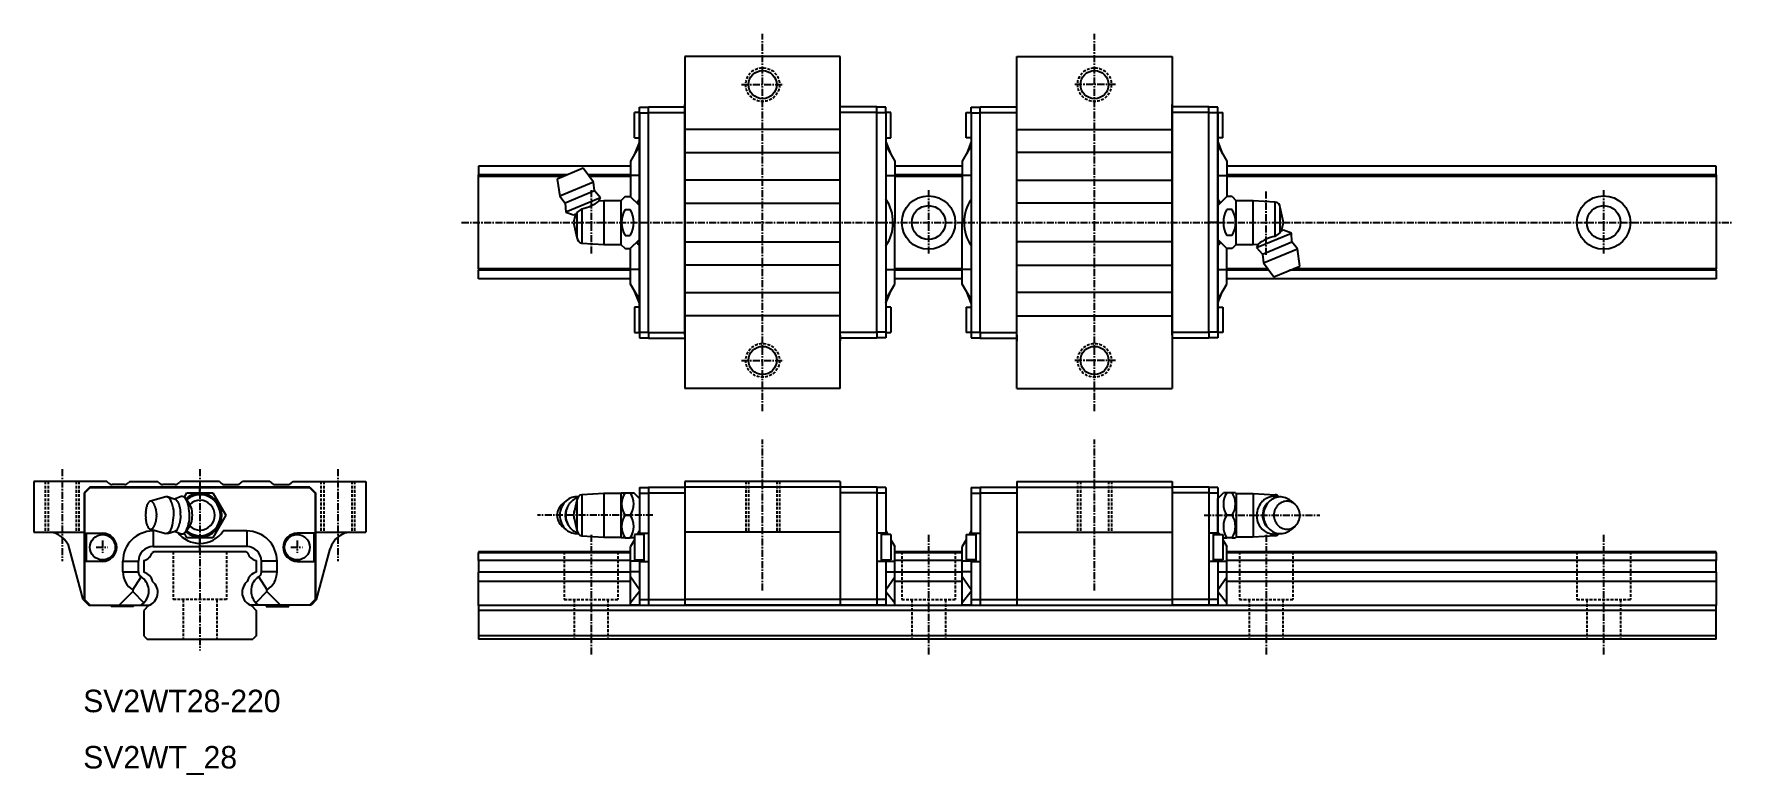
# Model space of a CAD drawing. Extents: x 1 to 303, y 9 to 140.
import ezdxf

# ---------------------------------------------------------------- set-up
doc = ezdxf.new("R2010")
doc.units = 0
doc.linetypes.add('CENTER', pattern=[2, 1.25, -0.25, 0.25, -0.25])
doc.linetypes.add('DASHED', pattern=[0.75, 0.5, -0.25])
doc.layers.get('0').update_dxf_attribs({"linetype": 'CONTINUOUS'})
doc.layers.add('CENTER', color=1, linetype='CENTER')
doc.layers.add('SUNPOU', color=7, linetype='CONTINUOUS')

msp = doc.modelspace()

# ---------------------------------------------------------------- linework, layer by layer
at = {"color": 1, "linetype": 'CENTER'}
for p, q in [((130.77, 73.5), (130.77, 140.5)), ((189.77, 73.5), (189.77, 140.5)), ((127.02, 131.5), (134.52, 131.5)), ((193.52, 131.5), (186.02, 131.5)), ((127.02, 82.5), (134.52, 82.5)), ((193.52, 82.5), (186.02, 82.5))]:
    msp.add_line(p, q, dxfattribs=at)
at = {"color": 7, "linetype": 'CONTINUOUS'}
for p, q in [((144.57, 136.5), (116.97, 136.5)), ((116.97, 136.5), (116.97, 77.5)), ((144.57, 77.5), (144.57, 136.5)), ((175.97, 77.5), (175.97, 136.5)), ((175.97, 136.5), (203.57, 136.5)), ((203.57, 136.5), (203.57, 77.5)), ((108.87, 127.5), (110.47, 127.5)), ((108.87, 127.5), (110.47, 127.5)), ((108.87, 126.5), (108.87, 127.5)), ((108.87, 126.5), (108.87, 127.5)), ((110.47, 126.55), (110.47, 127.55)), ((110.47, 127.55), (116.97, 127.55)), ((116.97, 127), (116.97, 128)), ((116.97, 87), (116.97, 127)), ((144.57, 127), (144.57, 128)), ((151.07, 127.55), (144.57, 127.55)), ((144.57, 87), (144.57, 127)), ((151.07, 126.55), (151.07, 127.55)), ((152.67, 127.5), (151.07, 127.5)), ((152.67, 126.5), (152.67, 127.5)), ((167.87, 127.5), (169.47, 127.5)), ((167.87, 126.5), (167.87, 127.5)), ((169.47, 127.55), (175.97, 127.55)), ((169.47, 126.55), (169.47, 127.55)), ((175.97, 127), (175.97, 128)), ((175.97, 87), (175.97, 127)), ((203.57, 127), (203.57, 128)), ((210.07, 127.55), (203.57, 127.55)), ((203.57, 87), (203.57, 127)), ((210.07, 126.55), (210.07, 127.55)), ((211.67, 127.5), (210.07, 127.5)), ((211.67, 127.5), (210.07, 127.5)), ((211.67, 126.5), (211.67, 127.5)), ((211.67, 126.5), (211.67, 127.5)), ((107.97, 122.05), (107.97, 126.55)), ((108.87, 126.55), (107.97, 126.55)), ((108.87, 107), (108.87, 126.5)), ((108.87, 126.5), (108.87, 107)), ((108.87, 126.5), (110.47, 126.5)), ((108.87, 126.5), (110.47, 126.5)), ((110.47, 87.45), (110.47, 126.55)), ((110.47, 126.55), (116.97, 126.55)), ((151.07, 126.55), (144.57, 126.55)), ((151.07, 87.45), (151.07, 126.55)), ((152.67, 126.5), (151.07, 126.5)), ((153.57, 126.55), (152.67, 126.55)), ((152.67, 126.5), (152.67, 87.5)), ((153.57, 122.05), (153.57, 126.55)), ((166.97, 122.05), (166.97, 126.55)), ((166.97, 126.55), (167.87, 126.55)), ((167.87, 126.5), (169.47, 126.5)), ((167.87, 126.5), (167.87, 87.5)), ((169.47, 87.45), (169.47, 126.55)), ((169.47, 126.55), (175.97, 126.55)), ((210.07, 126.55), (203.57, 126.55)), ((210.07, 87.45), (210.07, 126.55)), ((211.67, 126.5), (210.07, 126.5)), ((211.67, 126.5), (210.07, 126.5)), ((211.67, 126.55), (212.57, 126.55)), ((211.67, 126.5), (211.67, 107)), ((211.67, 107), (211.67, 126.5)), ((212.57, 122.05), (212.57, 126.55)), ((107.97, 122.05), (108.87, 122.05)), ((108.87, 121.33), (107.99, 119.17)), ((108.87, 121.33), (107.99, 119.17)), ((144.57, 123.55), (116.97, 123.55)), ((152.67, 122.05), (153.57, 122.05)), ((152.67, 121.33), (153.55, 119.17)), ((167.87, 122.05), (166.97, 122.05)), ((167.87, 121.33), (166.99, 119.17)), ((175.97, 123.55), (203.57, 123.55)), ((212.57, 122.05), (211.67, 122.05)), ((211.67, 121.33), (212.55, 119.17)), ((211.67, 121.33), (212.55, 119.17)), ((108.87, 120.7), (107.27, 117.93)), ((108.87, 120.7), (107.27, 117.93)), ((107.27, 117.93), (107.27, 115.33)), ((107.27, 117.93), (107.27, 115.33)), ((116.97, 119.45), (144.57, 119.45)), ((152.67, 120.7), (154.27, 117.93)), ((154.27, 117.93), (154.27, 115.33)), ((167.87, 120.7), (166.27, 117.93)), ((166.27, 117.93), (166.27, 115.33)), ((203.57, 119.45), (175.97, 119.45)), ((211.67, 120.7), (213.27, 117.93)), ((211.67, 120.7), (213.27, 117.93)), ((213.27, 117.93), (213.27, 115.33)), ((213.27, 117.93), (213.27, 115.33)), ((107.27, 117), (80.27, 117)), ((80.27, 117), (80.27, 115.48)), ((96.09, 115.48), (80.27, 115.48)), ((80.27, 115.2), (80.27, 115.48)), ((80.27, 98.8), (80.27, 115.2)), ((95.4, 115.2), (80.27, 115.2)), ((98.88, 116.64), (94.26, 114.73)), ((100.73, 114.16), (98.88, 116.64)), ((107.27, 115.48), (99.75, 115.48)), ((107.27, 115.2), (99.96, 115.2)), ((107.27, 115.33), (107.27, 111.6)), ((107.27, 115.33), (107.27, 111.6)), ((108.87, 115.33), (107.27, 115.33)), ((108.87, 115.33), (107.27, 115.33)), ((152.67, 115.33), (154.27, 115.33)), ((166.27, 117), (154.27, 117)), ((166.27, 115.48), (154.27, 115.48)), ((154.27, 115.33), (154.27, 107)), ((166.27, 115.2), (154.27, 115.2)), ((166.27, 115.33), (166.27, 107)), ((167.87, 115.33), (166.27, 115.33)), ((211.67, 115.33), (213.27, 115.33)), ((211.67, 115.33), (213.27, 115.33)), ((300.27, 117), (213.27, 117)), ((300.27, 115.48), (213.27, 115.48)), ((213.27, 115.33), (213.27, 111.6)), ((213.27, 115.33), (213.27, 111.6)), ((300.27, 115.2), (213.27, 115.2)), ((300.27, 115.48), (300.27, 117)), ((300.27, 115.48), (300.27, 115.2)), ((300.27, 115.2), (300.27, 98.8)), ((94.26, 114.73), (94.71, 111.67)), ((100.73, 114.16), (94.71, 111.67)), ((100.91, 112.61), (95.68, 110.44)), ((100.91, 112.61), (100.73, 114.16)), ((101.96, 111.42), (100.91, 112.61)), ((144.57, 114.55), (116.97, 114.55)), ((175.97, 114.55), (203.57, 114.55)), ((94.71, 111.67), (95.68, 110.44)), ((95.68, 110.44), (95.78, 108.86)), ((101.96, 111.42), (95.78, 108.86)), ((95.78, 108.86), (97.17, 108.36)), ((97.77, 108.81), (97.65, 108.55)), ((98.65, 109.45), (97.77, 108.81)), ((97.77, 108.81), (97.77, 104.35)), ((98.65, 109.45), (98.65, 103.36)), ((101.68, 110.82), (101.96, 111.42)), ((102.57, 110.87), (101.68, 110.82)), ((101.68, 110.82), (101.68, 110.82)), ((101.68, 110.82), (101.68, 110.82)), ((102.57, 110.87), (102.57, 103.12)), ((105.57, 110.87), (102.57, 110.87)), ((106.31, 111.62), (105.57, 110.87)), ((105.57, 110.87), (105.57, 103.12)), ((106.31, 111.62), (107.25, 111.62)), ((106.31, 109.31), (107.25, 109.31)), ((108.87, 110), (107.25, 111.62)), ((116.97, 110.45), (144.57, 110.45)), ((203.57, 110.45), (175.97, 110.45)), ((211.67, 110), (213.29, 111.62)), ((214.23, 111.62), (213.29, 111.62)), ((214.23, 109.31), (213.29, 109.31)), ((214.23, 111.62), (214.97, 110.87)), ((214.97, 103.12), (214.97, 110.87)), ((217.97, 110.87), (214.97, 110.87)), ((217.97, 103.12), (217.97, 110.87)), ((221.89, 110.64), (217.97, 110.87)), ((221.89, 104.55), (221.89, 110.64)), ((222.77, 105.19), (222.77, 109.65)), ((223.37, 107), (222.77, 109.65)), ((97.17, 108.36), (97.65, 108.55)), ((97.51, 108.5), (97.17, 107)), ((97.17, 107), (97.77, 104.35)), ((108.87, 87.5), (108.87, 107)), ((108.87, 107), (108.87, 87.5)), ((108.87, 107), (108.87, 87.5)), ((108.87, 107), (110.47, 107)), ((154.27, 107), (153.94, 107)), ((154.27, 98.67), (154.27, 107)), ((166.27, 98.67), (166.27, 107)), ((166.27, 107), (166.6, 107)), ((211.67, 107), (210.07, 107)), ((211.67, 107), (211.67, 87.5)), ((211.67, 107), (211.67, 87.5)), ((211.67, 87.5), (211.67, 107)), ((223.03, 105.5), (223.37, 107)), ((98.65, 103.36), (102.57, 103.12)), ((102.57, 103.12), (105.57, 103.12)), ((105.57, 103.12), (106.31, 102.38)), ((106.31, 104.69), (107.25, 104.69)), ((107.25, 102.38), (108.87, 104)), ((116.97, 103.55), (144.57, 103.55)), ((203.57, 103.55), (175.97, 103.55)), ((213.29, 102.38), (211.67, 104)), ((214.23, 104.69), (213.29, 104.69)), ((214.97, 103.12), (214.23, 102.38)), ((214.97, 103.12), (217.97, 103.12)), ((217.97, 103.12), (218.86, 103.18)), ((218.59, 102.58), (224.76, 105.14)), ((218.86, 103.18), (218.59, 102.58)), ((218.86, 103.18), (218.86, 103.18)), ((218.86, 103.18), (218.86, 103.18)), ((219.63, 101.39), (224.86, 103.56)), ((221.89, 104.55), (222.77, 105.19)), ((222.77, 105.19), (222.89, 105.45)), ((223.37, 105.64), (222.89, 105.45)), ((224.76, 105.14), (223.37, 105.64)), ((224.86, 103.56), (224.76, 105.14)), ((225.83, 102.33), (224.86, 103.56)), ((106.31, 102.38), (107.25, 102.38)), ((107.27, 98.67), (107.27, 102.4)), ((107.27, 98.67), (107.27, 102.4)), ((107.27, 98.67), (107.27, 102.4)), ((213.27, 98.67), (213.27, 102.4)), ((213.27, 98.67), (213.27, 102.4)), ((213.27, 98.67), (213.27, 102.4)), ((214.23, 102.38), (213.29, 102.38)), ((218.59, 102.58), (219.63, 101.39)), ((219.63, 101.39), (219.81, 99.84)), ((219.81, 99.84), (225.83, 102.33)), ((219.81, 99.84), (221.66, 97.36)), ((226.28, 99.27), (225.83, 102.33)), ((107.27, 98.8), (80.27, 98.8)), ((80.27, 98.8), (80.27, 98.52)), ((107.27, 98.52), (80.27, 98.52)), ((80.27, 97), (80.27, 98.52)), ((107.27, 97), (80.27, 97)), ((107.27, 96.07), (107.27, 98.67)), ((108.87, 98.67), (107.27, 98.67)), ((107.27, 96.07), (107.27, 98.67)), ((108.87, 98.67), (107.27, 98.67)), ((107.27, 96.07), (107.27, 98.67)), ((108.87, 98.67), (107.27, 98.67)), ((144.57, 99.45), (116.97, 99.45)), ((152.67, 98.67), (154.27, 98.67)), ((166.27, 98.8), (154.27, 98.8)), ((154.27, 96.07), (154.27, 98.67)), ((166.27, 98.52), (154.27, 98.52)), ((166.27, 97), (154.27, 97)), ((166.27, 96.07), (166.27, 98.67)), ((167.87, 98.67), (166.27, 98.67)), ((175.97, 99.45), (203.57, 99.45)), ((211.67, 98.67), (213.27, 98.67)), ((211.67, 98.67), (213.27, 98.67)), ((211.67, 98.67), (213.27, 98.67)), ((220.58, 98.8), (213.27, 98.8)), ((213.27, 96.07), (213.27, 98.67)), ((213.27, 96.07), (213.27, 98.67)), ((213.27, 96.07), (213.27, 98.67)), ((220.79, 98.52), (213.27, 98.52)), ((300.27, 97), (213.27, 97)), ((221.66, 97.36), (226.28, 99.27)), ((300.27, 98.52), (224.45, 98.52)), ((300.27, 98.8), (225.14, 98.8)), ((300.27, 98.52), (300.27, 98.8)), ((300.27, 98.52), (300.27, 97)), ((108.87, 93.3), (107.27, 96.07)), ((108.87, 93.3), (107.27, 96.07)), ((108.87, 93.3), (107.27, 96.07)), ((108.87, 92.67), (107.99, 94.83)), ((108.87, 92.67), (107.99, 94.83)), ((108.87, 92.67), (107.99, 94.83)), ((116.97, 94.55), (144.57, 94.55)), ((152.67, 93.3), (154.27, 96.07)), ((152.67, 92.67), (153.55, 94.83)), ((167.87, 93.3), (166.27, 96.07)), ((167.87, 92.67), (166.99, 94.83)), ((203.57, 94.55), (175.97, 94.55)), ((211.67, 93.3), (213.27, 96.07)), ((211.67, 93.3), (213.27, 96.07)), ((211.67, 93.3), (213.27, 96.07)), ((211.67, 92.67), (212.55, 94.83)), ((211.67, 92.67), (212.55, 94.83)), ((211.67, 92.67), (212.55, 94.83)), ((108.87, 91.95), (107.97, 91.95)), ((107.97, 91.95), (107.97, 87.45)), ((153.57, 91.95), (152.67, 91.95)), ((153.57, 91.95), (153.57, 87.45)), ((166.97, 91.95), (166.97, 87.45)), ((166.97, 91.95), (167.87, 91.95)), ((211.67, 91.95), (212.57, 91.95)), ((212.57, 91.95), (212.57, 87.45)), ((144.57, 90.45), (116.97, 90.45)), ((175.97, 90.45), (203.57, 90.45)), ((107.97, 87.45), (108.87, 87.45)), ((108.87, 87.5), (108.87, 86.5)), ((108.87, 87.5), (108.87, 86.5)), ((108.87, 87.5), (108.87, 86.5)), ((108.87, 87.5), (110.47, 87.5)), ((108.87, 87.5), (110.47, 87.5)), ((108.87, 87.5), (110.47, 87.5)), ((108.87, 86.5), (110.47, 86.5)), ((108.87, 86.5), (110.47, 86.5)), ((108.87, 86.5), (110.47, 86.5)), ((110.47, 87.45), (110.47, 86.45)), ((110.47, 87.45), (116.97, 87.45)), ((110.47, 86.45), (116.97, 86.45)), ((116.97, 87), (116.97, 86)), ((151.07, 87.45), (144.57, 87.45)), ((144.57, 87), (144.57, 86)), ((151.07, 86.45), (144.57, 86.45)), ((152.67, 87.5), (151.07, 87.5)), ((151.07, 87.45), (151.07, 86.45)), ((152.67, 86.5), (151.07, 86.5)), ((152.67, 87.5), (152.67, 86.5)), ((152.67, 87.45), (153.57, 87.45)), ((167.87, 87.45), (166.97, 87.45)), ((167.87, 87.5), (169.47, 87.5)), ((167.87, 87.5), (167.87, 86.5)), ((167.87, 86.5), (169.47, 86.5)), ((169.47, 87.45), (175.97, 87.45)), ((169.47, 87.45), (169.47, 86.45)), ((169.47, 86.45), (175.97, 86.45)), ((175.97, 87), (175.97, 86)), ((210.07, 87.45), (203.57, 87.45)), ((203.57, 87), (203.57, 86)), ((210.07, 86.45), (203.57, 86.45)), ((211.67, 87.5), (210.07, 87.5)), ((211.67, 87.5), (210.07, 87.5)), ((211.67, 87.5), (210.07, 87.5)), ((210.07, 87.45), (210.07, 86.45)), ((211.67, 86.5), (210.07, 86.5)), ((211.67, 86.5), (210.07, 86.5)), ((211.67, 86.5), (210.07, 86.5)), ((211.67, 87.5), (211.67, 86.5)), ((211.67, 87.5), (211.67, 86.5)), ((211.67, 87.5), (211.67, 86.5)), ((212.57, 87.45), (211.67, 87.45)), ((144.57, 77.5), (116.97, 77.5)), ((175.97, 77.5), (203.57, 77.5)), ((1.25, 61), (1.25, 52)), ((14.2, 61), (1.25, 61)), ((14.46, 60.74), (14.2, 61)), ((17.34, 60.45), (15.16, 60.45)), ((18.3, 61), (18.04, 60.74)), ((18.3, 61), (23.2, 61)), ((23.46, 60.74), (23.2, 61)), ((26.34, 60.45), (24.16, 60.45)), ((27.3, 61), (27.04, 60.74)), ((34.2, 61), (27.3, 61)), ((34.2, 61), (34.46, 60.74)), ((35.16, 60.45), (37.34, 60.45)), ((38.04, 60.74), (38.3, 61)), ((43.2, 61), (38.3, 61)), ((43.2, 61), (43.46, 60.74)), ((44.16, 60.45), (46.34, 60.45)), ((47.04, 60.74), (47.3, 61)), ((47.3, 61), (60.25, 61)), ((60.25, 61), (60.25, 52)), ((144.57, 61), (116.97, 61)), ((116.97, 61), (116.97, 60)), ((144.57, 61), (144.57, 60)), ((175.97, 61), (203.57, 61)), ((175.97, 61), (175.97, 60)), ((203.57, 61), (203.57, 60)), ((11.2, 60), (10.2, 59)), ((10.2, 59), (10.2, 40)), ((11.25, 59.9), (10.25, 58.9)), ((11.25, 59.9), (10.25, 58.9)), ((10.25, 58.9), (10.25, 51.8)), ((10.25, 58.9), (10.25, 51.8)), ((50.3, 60), (11.2, 60)), ((30.75, 59.9), (11.25, 59.9)), ((11.25, 59.9), (30.75, 59.9)), ((24.71, 58.24), (21.97, 57.49)), ((26.35, 57.82), (24.98, 58.24)), ((27.43, 58.31), (26.21, 57.86)), ((27.98, 58.2), (28.44, 59)), ((28.61, 57.42), (28.19, 57.98)), ((28.44, 59), (33.06, 59)), ((28.94, 56.93), (28.61, 57.42)), ((50.25, 59.9), (30.75, 59.9)), ((30.75, 59.9), (50.25, 59.9)), ((30.75, 59.9), (50.25, 59.9)), ((30.75, 59), (30.75, 59.9)), ((33.06, 59), (35.37, 55)), ((50.25, 59.9), (51.25, 58.9)), ((50.25, 59.9), (51.25, 58.9)), ((50.25, 59.9), (51.25, 58.9)), ((50.3, 60), (51.3, 59)), ((51.25, 58.9), (51.25, 51.8)), ((51.25, 58.9), (51.25, 51.8)), ((51.25, 58.9), (51.25, 51.8)), ((51.3, 59), (51.3, 40)), ((95.88, 57.58), (95.16, 56.98)), ((97.77, 57.65), (97.17, 55)), ((97.77, 57.65), (97.77, 52.35)), ((102.57, 58.87), (98.65, 58.64)), ((98.65, 58.64), (98.65, 51.36)), ((105.57, 58.87), (102.57, 58.87)), ((102.57, 58.87), (102.57, 51.12)), ((105.7, 59), (105.57, 58.87)), ((105.57, 58.87), (105.57, 51.12)), ((105.7, 59), (106.31, 59)), ((106.31, 59), (107.25, 59)), ((107.25, 59), (107.87, 59)), ((108.87, 58), (107.87, 59)), ((108.87, 59.9), (110.47, 59.9)), ((108.87, 59.9), (110.47, 59.9)), ((108.87, 59.9), (110.47, 59.9)), ((108.87, 59.9), (108.87, 58.9)), ((108.87, 59.9), (108.87, 58.9)), ((108.87, 59.9), (108.87, 58.9)), ((108.87, 58.9), (110.47, 58.9)), ((108.87, 58.9), (110.47, 58.9)), ((108.87, 58.9), (110.47, 58.9)), ((108.87, 58.9), (108.87, 51.8)), ((108.87, 58.9), (108.87, 51.8)), ((108.87, 58.9), (108.87, 51.8)), ((110.47, 60), (110.47, 59)), ((110.47, 60), (116.97, 60)), ((110.47, 59), (110.47, 40)), ((110.47, 59), (116.97, 59)), ((144.57, 60), (116.97, 60)), ((116.97, 60), (116.97, 53.5)), ((151.07, 60), (144.57, 60)), ((144.57, 60), (144.57, 53.5)), ((151.07, 59), (144.57, 59)), ((151.07, 60), (151.07, 59)), ((152.67, 59.9), (151.07, 59.9)), ((151.07, 59), (151.07, 40)), ((152.67, 58.9), (151.07, 58.9)), ((152.67, 59.9), (152.67, 58.9)), ((152.67, 58.9), (152.67, 51.8)), ((167.87, 59.9), (169.47, 59.9)), ((167.87, 59.9), (167.87, 58.9)), ((167.87, 58.9), (169.47, 58.9)), ((167.87, 58.9), (167.87, 51.8)), ((169.47, 60), (175.97, 60)), ((169.47, 60), (169.47, 59)), ((169.47, 59), (169.47, 40)), ((169.47, 59), (175.97, 59)), ((175.97, 60), (203.57, 60)), ((175.97, 60), (175.97, 53.5)), ((203.57, 60), (203.57, 53.5)), ((210.07, 60), (203.57, 60)), ((210.07, 59), (203.57, 59)), ((210.07, 60), (210.07, 59)), ((211.67, 59.9), (210.07, 59.9)), ((211.67, 59.9), (210.07, 59.9)), ((211.67, 59.9), (210.07, 59.9)), ((210.07, 59), (210.07, 40)), ((211.67, 58.9), (210.07, 58.9)), ((211.67, 58.9), (210.07, 58.9)), ((211.67, 58.9), (210.07, 58.9)), ((211.67, 59.9), (211.67, 58.9)), ((211.67, 59.9), (211.67, 58.9)), ((211.67, 59.9), (211.67, 58.9)), ((211.67, 58), (212.67, 59)), ((211.67, 58.9), (211.67, 51.8)), ((211.67, 58.9), (211.67, 51.8)), ((211.67, 58.9), (211.67, 51.8)), ((211.67, 52), (211.67, 58)), ((213.29, 59), (212.67, 59)), ((214.23, 59), (213.29, 59)), ((214.85, 59), (214.23, 59)), ((214.85, 59), (214.97, 58.87)), ((214.97, 58.87), (217.97, 58.87)), ((214.97, 58.87), (214.97, 55)), ((217.97, 58.87), (221.89, 58.64)), ((217.97, 58.87), (217.97, 55)), ((221.89, 58.64), (221.89, 58.33)), ((224.66, 57.58), (225.38, 56.98)), ((29.2, 56.43), (28.94, 56.93)), ((35.37, 55), (33.06, 51)), ((97.17, 55), (97.77, 52.35)), ((106.31, 55), (107.25, 55)), ((214.23, 55), (213.29, 55)), ((214.97, 55), (214.97, 51.12)), ((217.97, 55), (217.97, 51.12)), ((220.45, 57.07), (220.76, 57.38)), ((1.25, 52), (10.2, 52)), ((10.25, 51.8), (13.45, 51.8)), ((10.25, 51.8), (13.45, 51.8)), ((10.5, 51.8), (10.5, 46.8)), ((10.5, 51.8), (10.5, 46.8)), ((21.97, 52.51), (24.71, 51.76)), ((22.42, 52.2), (22.42, 49.43)), ((22.42, 52.2), (22.42, 49.43)), ((24.98, 51.76), (26.35, 52.18)), ((26.21, 52.14), (27.43, 51.69)), ((28.44, 51), (27.98, 51.8)), ((28.19, 52.02), (28.61, 52.58)), ((28.61, 52.58), (28.94, 53.07)), ((28.94, 53.07), (29.2, 53.57)), ((39.08, 52.2), (34.89, 52.2)), ((39.08, 52.2), (34.89, 52.2)), ((39.08, 52.2), (34.89, 52.2)), ((39.08, 52.2), (39.08, 49.43)), ((39.08, 52.2), (39.08, 49.43)), ((39.08, 52.2), (39.08, 49.43)), ((51.25, 51.8), (48.05, 51.8)), ((51.25, 51.8), (48.05, 51.8)), ((51.25, 51.8), (48.05, 51.8)), ((51, 51.8), (51, 46.8)), ((51, 51.8), (51, 46.8)), ((51.3, 52), (60.25, 52)), ((98.65, 51.36), (102.57, 51.12)), ((107.97, 51.55), (107.97, 47.05)), ((109.67, 51.55), (107.97, 51.55)), ((108.42, 51.55), (108.6, 51.73)), ((108.87, 52.2), (108.5, 51.55)), ((108.87, 52.2), (108.5, 51.55)), ((108.87, 52.2), (108.5, 51.55)), ((108.87, 51.8), (110.47, 51.8)), ((108.87, 51.8), (110.47, 51.8)), ((108.87, 51.8), (110.47, 51.8)), ((108.87, 51.55), (108.87, 51.8)), ((108.87, 51.55), (108.87, 51.8)), ((108.87, 51.55), (108.87, 51.8)), ((109.67, 51.8), (109.67, 46.8)), ((109.67, 51.8), (109.67, 46.8)), ((116.97, 53.5), (116.97, 40)), ((144.57, 52), (116.97, 52)), ((144.57, 53.5), (144.57, 40)), ((152.67, 51.8), (151.07, 51.8)), ((151.87, 51.8), (151.87, 46.8)), ((153.57, 51.55), (151.87, 51.55)), ((152.67, 52.2), (153.05, 51.55)), ((152.67, 51.55), (152.67, 51.8)), ((153.57, 51.55), (153.57, 47.05)), ((166.97, 51.55), (166.97, 47.05)), ((166.97, 51.55), (168.67, 51.55)), ((167.87, 52.2), (167.5, 51.55)), ((167.87, 51.8), (169.47, 51.8)), ((167.87, 51.55), (167.87, 51.8)), ((168.67, 51.8), (168.67, 46.8)), ((175.97, 53.5), (175.97, 40)), ((175.97, 52), (203.57, 52)), ((203.57, 53.5), (203.57, 40)), ((211.67, 51.8), (210.07, 51.8)), ((211.67, 51.8), (210.07, 51.8)), ((211.67, 51.8), (210.07, 51.8)), ((210.87, 51.8), (210.87, 46.8)), ((210.87, 51.8), (210.87, 46.8)), ((210.87, 51.55), (212.57, 51.55)), ((212.12, 51.55), (211.67, 52)), ((212.57, 51.55), (212.57, 47.05)), ((221.89, 51.36), (217.97, 51.12)), ((220.76, 52.62), (220.45, 52.93)), ((221.89, 51.67), (221.89, 51.36)), ((225.38, 53.02), (224.66, 52.42)), ((10, 40), (7.58, 49.04)), ((22.55, 48.5), (22.27, 48.34)), ((22.42, 49.43), (30.75, 49.43)), ((22.42, 49.43), (30.75, 49.43)), ((38.95, 48.5), (22.55, 48.5)), ((33.06, 51), (28.44, 51)), ((30.75, 50), (30.75, 51)), ((30.75, 49.43), (30.75, 50)), ((30.75, 49.43), (30.75, 50)), ((30.75, 49.43), (30.75, 50)), ((39.08, 49.43), (30.75, 49.43)), ((39.08, 49.43), (30.75, 49.43)), ((39.08, 49.43), (30.75, 49.43)), ((30.75, 48.5), (30.75, 49.43)), ((38.95, 48.5), (39.23, 48.34)), ((51.5, 40), (53.92, 49.04)), ((107.27, 48.5), (80.27, 48.5)), ((80.27, 48.5), (80.27, 48.34)), ((107.27, 48.34), (80.27, 48.34)), ((80.27, 46.94), (80.27, 48.34)), ((102.57, 51.12), (105.57, 51.12)), ((105.57, 51.12), (105.7, 51)), ((106.31, 51), (105.7, 51)), ((106.31, 51), (107.25, 51)), ((107.87, 51), (107.25, 51)), ((107.97, 50.64), (107.27, 49.43)), ((107.97, 50.64), (107.27, 49.43)), ((107.97, 50.64), (107.27, 49.43)), ((107.27, 46.83), (107.27, 49.43)), ((107.27, 46.83), (107.27, 49.43)), ((107.27, 46.83), (107.27, 49.43)), ((107.87, 51), (107.97, 51.1)), ((153.57, 50.64), (154.27, 49.43)), ((154.27, 46.83), (154.27, 49.43)), ((166.27, 48.5), (154.27, 48.5)), ((166.27, 48.34), (154.27, 48.34)), ((166.97, 50.64), (166.27, 49.43)), ((166.27, 46.83), (166.27, 49.43)), ((212.67, 51), (212.57, 51.1)), ((212.57, 50.64), (213.27, 49.43)), ((212.57, 50.64), (213.27, 49.43)), ((212.57, 50.64), (213.27, 49.43)), ((212.67, 51), (213.29, 51)), ((213.27, 46.83), (213.27, 49.43)), ((213.27, 46.83), (213.27, 49.43)), ((213.27, 46.83), (213.27, 49.43)), ((300.27, 48.5), (213.27, 48.5)), ((300.27, 48.34), (213.27, 48.34)), ((214.23, 51), (213.29, 51)), ((214.23, 51), (214.85, 51)), ((214.97, 51.12), (214.85, 51)), ((217.97, 51.12), (214.97, 51.12)), ((300.27, 48.34), (300.27, 48.5)), ((300.27, 48.34), (300.27, 46.94)), ((10.25, 46.8), (10.25, 40)), ((10.25, 46.8), (10.25, 40)), ((13.45, 46.8), (10.25, 46.8)), ((13.45, 46.8), (10.25, 46.8)), ((17.05, 44.92), (17.05, 46.83)), ((17.05, 46.83), (19.82, 46.83)), ((17.05, 44.92), (17.05, 46.83)), ((17.05, 46.83), (19.82, 46.83)), ((19.82, 44.92), (19.82, 46.83)), ((19.82, 44.92), (19.82, 46.83)), ((20.75, 46.94), (20.75, 44.86)), ((40.75, 46.94), (40.75, 44.86)), ((44.45, 46.83), (41.68, 46.83)), ((41.68, 44.92), (41.68, 46.83)), ((44.45, 46.83), (41.68, 46.83)), ((41.68, 44.92), (41.68, 46.83)), ((44.45, 46.83), (41.68, 46.83)), ((41.68, 44.92), (41.68, 46.83)), ((44.45, 44.92), (44.45, 46.83)), ((44.45, 44.92), (44.45, 46.83)), ((44.45, 44.92), (44.45, 46.83)), ((48.05, 46.8), (51.25, 46.8)), ((48.05, 46.8), (51.25, 46.8)), ((48.05, 46.8), (51.25, 46.8)), ((51.25, 46.8), (51.25, 40)), ((51.25, 46.8), (51.25, 40)), ((51.25, 46.8), (51.25, 40)), ((107.27, 46.94), (80.27, 46.94)), ((80.27, 46.94), (80.27, 44.86)), ((107.27, 44.92), (107.27, 46.83)), ((108.87, 46.83), (107.27, 46.83)), ((107.27, 44.92), (107.27, 46.83)), ((108.87, 46.83), (107.27, 46.83)), ((107.27, 44.92), (107.27, 46.83)), ((108.87, 46.83), (107.27, 46.83)), ((107.97, 47.05), (109.67, 47.05)), ((108.87, 46.8), (108.87, 47.05)), ((108.87, 46.8), (108.87, 47.05)), ((108.87, 46.8), (108.87, 47.05)), ((108.87, 46.8), (110.47, 46.8)), ((108.87, 46.8), (110.47, 46.8)), ((108.87, 46.8), (110.47, 46.8)), ((108.87, 46.8), (108.87, 40)), ((108.87, 46.8), (108.87, 40)), ((108.87, 46.8), (108.87, 40)), ((152.67, 46.8), (151.07, 46.8)), ((151.87, 47.05), (153.57, 47.05)), ((152.67, 46.8), (152.67, 47.05)), ((152.67, 46.83), (154.27, 46.83)), ((152.67, 46.8), (152.67, 40)), ((166.27, 46.94), (154.27, 46.94)), ((154.27, 44.92), (154.27, 46.83)), ((167.87, 46.83), (166.27, 46.83)), ((166.27, 44.92), (166.27, 46.83)), ((168.67, 47.05), (166.97, 47.05)), ((167.87, 46.8), (167.87, 47.05)), ((167.87, 46.8), (169.47, 46.8)), ((167.87, 46.8), (167.87, 40)), ((211.67, 46.8), (210.07, 46.8)), ((211.67, 46.8), (210.07, 46.8)), ((211.67, 46.8), (210.07, 46.8)), ((212.57, 47.05), (210.87, 47.05)), ((211.67, 46.8), (211.67, 47.05)), ((211.67, 46.8), (211.67, 47.05)), ((211.67, 46.8), (211.67, 47.05)), ((211.67, 46.83), (213.27, 46.83)), ((211.67, 46.83), (213.27, 46.83)), ((211.67, 46.83), (213.27, 46.83)), ((211.67, 46.8), (211.67, 40)), ((211.67, 46.8), (211.67, 40)), ((211.67, 46.8), (211.67, 40)), ((300.27, 46.94), (213.27, 46.94)), ((213.27, 44.92), (213.27, 46.83)), ((213.27, 44.92), (213.27, 46.83)), ((213.27, 44.92), (213.27, 46.83)), ((300.27, 44.86), (300.27, 46.94)), ((17.05, 44.92), (19.82, 44.92)), ((17.05, 44.92), (19.82, 44.92)), ((18.8, 41.73), (20.29, 44.07)), ((18.8, 41.73), (20.29, 44.07)), ((42.7, 41.73), (41.21, 44.07)), ((42.7, 41.73), (41.21, 44.07)), ((42.7, 41.73), (41.21, 44.07)), ((44.45, 44.92), (41.68, 44.92)), ((44.45, 44.92), (41.68, 44.92)), ((44.45, 44.92), (41.68, 44.92)), ((107.27, 44.86), (80.27, 44.86)), ((80.27, 43.24), (80.27, 44.86)), ((107.27, 43.24), (80.27, 43.24)), ((80.27, 38.95), (80.27, 43.24)), ((108.87, 44.92), (107.27, 44.92)), ((107.27, 44.07), (107.27, 44.92)), ((108.87, 44.92), (107.27, 44.92)), ((107.27, 44.07), (107.27, 44.92)), ((108.87, 44.92), (107.27, 44.92)), ((107.27, 44.07), (107.27, 44.92)), ((107.27, 39.46), (107.27, 44.07)), ((108.87, 41.73), (107.27, 44.07)), ((107.27, 39.46), (107.27, 44.07)), ((108.87, 41.73), (107.27, 44.07)), ((107.27, 39.46), (107.27, 44.07)), ((108.87, 41.73), (107.27, 44.07)), ((152.67, 44.92), (154.27, 44.92)), ((152.67, 41.73), (154.27, 44.07)), ((154.27, 44.07), (154.27, 44.92)), ((166.27, 44.86), (154.27, 44.86)), ((154.27, 39.46), (154.27, 44.07)), ((166.27, 43.24), (154.27, 43.24)), ((166.27, 44.07), (166.27, 44.92)), ((167.87, 44.92), (166.27, 44.92)), ((167.87, 41.73), (166.27, 44.07)), ((166.27, 39.46), (166.27, 44.07)), ((211.67, 44.92), (213.27, 44.92)), ((211.67, 44.92), (213.27, 44.92)), ((211.67, 44.92), (213.27, 44.92)), ((211.67, 41.73), (213.27, 44.07)), ((211.67, 41.73), (213.27, 44.07)), ((211.67, 41.73), (213.27, 44.07)), ((213.27, 44.07), (213.27, 44.92)), ((213.27, 44.07), (213.27, 44.92)), ((213.27, 44.07), (213.27, 44.92)), ((300.27, 44.86), (213.27, 44.86)), ((213.27, 39.46), (213.27, 44.07)), ((213.27, 39.46), (213.27, 44.07)), ((213.27, 39.46), (213.27, 44.07)), ((300.27, 43.24), (213.27, 43.24)), ((300.27, 44.86), (300.27, 43.24)), ((300.27, 43.24), (300.27, 38.95)), ((10, 40), (11, 39)), ((10.2, 40), (11.2, 39)), ((10.25, 40), (11.25, 39)), ((10.25, 40), (11.25, 39)), ((16.42, 39), (18.84, 41.42)), ((16.42, 39), (18.84, 41.42)), ((18.84, 41.42), (20.8, 39.46)), ((18.84, 41.42), (20.8, 39.46)), ((20.33, 39), (20.8, 39.46)), ((20.33, 39), (20.8, 39.46)), ((42.66, 41.42), (40.7, 39.46)), ((42.66, 41.42), (40.7, 39.46)), ((42.66, 41.42), (40.7, 39.46)), ((41.17, 39), (40.7, 39.46)), ((41.17, 39), (40.7, 39.46)), ((41.17, 39), (40.7, 39.46)), ((45.08, 39), (42.66, 41.42)), ((45.08, 39), (42.66, 41.42)), ((45.08, 39), (42.66, 41.42)), ((51.25, 40), (50.25, 39)), ((51.25, 40), (50.25, 39)), ((51.25, 40), (50.25, 39)), ((51.3, 40), (50.3, 39)), ((51.5, 40), (50.5, 39)), ((108.87, 41.42), (107.27, 39.46)), ((108.87, 41.42), (107.27, 39.46)), ((108.87, 41.42), (107.27, 39.46)), ((107.27, 39), (107.27, 39.46)), ((107.27, 39), (107.27, 39.46)), ((107.27, 39), (107.27, 39.46)), ((108.87, 40), (110.47, 40)), ((108.87, 40), (110.47, 40)), ((108.87, 40), (110.47, 40)), ((108.87, 40), (108.87, 39)), ((108.87, 40), (108.87, 39)), ((108.87, 40), (108.87, 39)), ((110.47, 40), (110.47, 39)), ((110.47, 40), (116.97, 40)), ((144.57, 40), (116.97, 40)), ((116.97, 40), (116.97, 39)), ((151.07, 40), (144.57, 40)), ((144.57, 40), (144.57, 39)), ((152.67, 40), (151.07, 40)), ((151.07, 40), (151.07, 39)), ((152.67, 41.42), (154.27, 39.46)), ((152.67, 40), (152.67, 39)), ((154.27, 39), (154.27, 39.46)), ((167.87, 41.42), (166.27, 39.46)), ((166.27, 39), (166.27, 39.46)), ((167.87, 40), (169.47, 40)), ((167.87, 40), (167.87, 39)), ((169.47, 40), (169.47, 39)), ((169.47, 40), (175.97, 40)), ((175.97, 40), (175.97, 39)), ((175.97, 40), (203.57, 40)), ((203.57, 40), (203.57, 39)), ((210.07, 40), (203.57, 40)), ((210.07, 40), (210.07, 39)), ((211.67, 40), (210.07, 40)), ((211.67, 40), (210.07, 40)), ((211.67, 40), (210.07, 40)), ((211.67, 41.42), (213.27, 39.46)), ((211.67, 41.42), (213.27, 39.46)), ((211.67, 41.42), (213.27, 39.46)), ((211.67, 40), (211.67, 39)), ((211.67, 40), (211.67, 39)), ((211.67, 40), (211.67, 39)), ((213.27, 39), (213.27, 39.46)), ((213.27, 39), (213.27, 39.46)), ((213.27, 39), (213.27, 39.46)), ((11, 39), (11.2, 39)), ((11.2, 39), (11.25, 39)), ((11.25, 39), (16.42, 39)), ((11.25, 39), (16.42, 39)), ((14.95, 39), (14.95, 38.8)), ((18.95, 38.8), (14.95, 38.8)), ((16.42, 39), (20.33, 39)), ((16.42, 39), (20.33, 39)), ((18.95, 38.8), (18.95, 39)), ((20.33, 39), (21.73, 39)), ((20.33, 39), (21.73, 39)), ((21.6, 38.95), (20.75, 38.1)), ((20.75, 38.1), (20.75, 33.6)), ((41.17, 39), (39.77, 39)), ((41.17, 39), (39.77, 39)), ((41.17, 39), (39.77, 39)), ((39.9, 38.95), (40.75, 38.1)), ((40.75, 38.1), (40.75, 33.6)), ((45.08, 39), (41.17, 39)), ((45.08, 39), (41.17, 39)), ((45.08, 39), (41.17, 39)), ((42.55, 39), (42.55, 38.8)), ((42.55, 38.8), (46.55, 38.8)), ((50.25, 39), (45.08, 39)), ((50.25, 39), (45.08, 39)), ((50.25, 39), (45.08, 39)), ((46.55, 38.8), (46.55, 39)), ((50.3, 39), (50.25, 39)), ((50.5, 39), (50.3, 39)), ((80.27, 38.95), (80.27, 38.1)), ((158.77, 38.95), (80.27, 38.95)), ((300.27, 38.1), (80.27, 38.1)), ((80.27, 38.1), (80.27, 33.6)), ((108.87, 39), (107.27, 39)), ((108.87, 39), (107.27, 39)), ((108.87, 39), (107.27, 39)), ((108.87, 39), (110.47, 39)), ((108.87, 39), (110.47, 39)), ((108.87, 39), (110.47, 39)), ((110.47, 39), (116.97, 39)), ((144.57, 39), (116.97, 39)), ((300.27, 38.95), (142.77, 38.95)), ((151.07, 39), (144.57, 39)), ((152.67, 39), (151.07, 39)), ((152.67, 39), (154.27, 39)), ((167.87, 39), (166.27, 39)), ((167.87, 39), (169.47, 39)), ((169.47, 39), (175.97, 39)), ((175.97, 39), (203.57, 39)), ((210.07, 39), (203.57, 39)), ((211.67, 39), (210.07, 39)), ((211.67, 39), (210.07, 39)), ((211.67, 39), (210.07, 39)), ((211.67, 39), (213.27, 39)), ((211.67, 39), (213.27, 39)), ((211.67, 39), (213.27, 39)), ((300.27, 38.1), (300.27, 38.95)), ((300.27, 33.6), (300.27, 38.1)), ((20.75, 33.6), (21.35, 33)), ((40.75, 33.6), (40.15, 33)), ((300.27, 33.6), (80.27, 33.6)), ((80.27, 33.6), (80.27, 33)), ((300.27, 33), (300.27, 33.6)), ((21.35, 33), (40.15, 33)), ((300.27, 33), (80.27, 33))]:
    msp.add_line(p, q, dxfattribs=at)
at = {"color": 3, "linetype": 'DASHED'}
for p, q in [((3.25, 61), (3.25, 52)), ((3.75, 61), (3.75, 52)), ((8.75, 61), (8.75, 52)), ((9.25, 61), (9.25, 52)), ((52.25, 61), (52.25, 52)), ((52.75, 61), (52.75, 52)), ((57.75, 61), (57.75, 52)), ((58.25, 61), (58.25, 52)), ((127.77, 61), (127.77, 52)), ((128.27, 61), (128.27, 52)), ((133.27, 61), (133.27, 52)), ((133.77, 61), (133.77, 52)), ((186.77, 61), (186.77, 52)), ((187.27, 61), (187.27, 52)), ((192.27, 61), (192.27, 52)), ((192.77, 61), (192.77, 52)), ((26, 48.5), (26, 40)), ((35.5, 48.5), (35.5, 40)), ((95.52, 48.5), (95.52, 40)), ((105.02, 48.5), (105.02, 40)), ((155.52, 48.5), (155.52, 40)), ((165.02, 48.5), (165.02, 40)), ((215.52, 48.5), (215.52, 40)), ((225.02, 48.5), (225.02, 40)), ((275.52, 48.5), (275.52, 40)), ((285.02, 48.5), (285.02, 40)), ((35.5, 40), (26, 40)), ((27.75, 40), (27.75, 33)), ((33.75, 40), (33.75, 33)), ((95.52, 40), (105.02, 40)), ((97.27, 40), (97.27, 33)), ((103.27, 40), (103.27, 33)), ((155.52, 40), (165.02, 40)), ((157.27, 40), (157.27, 33)), ((163.27, 40), (163.27, 33)), ((215.52, 40), (225.02, 40)), ((217.27, 40), (217.27, 33)), ((223.27, 40), (223.27, 33)), ((275.52, 40), (285.02, 40)), ((277.27, 40), (277.27, 33)), ((283.27, 40), (283.27, 33))]:
    msp.add_line(p, q, dxfattribs=at)
at = {"linetype": 'CONTINUOUS'}
for p, q in [((24.98, 58.24), (24.71, 58.24)), ((24.98, 51.76), (24.71, 51.76))]:
    msp.add_line(p, q, dxfattribs=at)
at = {"color": 3, "linetype": 'DASHED'}
for centre in [(130.77, 131.5), (189.77, 131.5), (130.77, 82.5), (189.77, 82.5)]:
    msp.add_circle(centre, 3, dxfattribs=at)
at = {"color": 7, "linetype": 'CONTINUOUS'}
for centre, radius in [((160.27, 107), 4.75), ((280.27, 107), 4.75), ((160.27, 107), 3), ((280.27, 107), 3), ((13.45, 49.3), 2.25), ((48.05, 49.3), 2.25)]:
    msp.add_circle(centre, radius, dxfattribs=at)
for centre, radius, start, end in [((97.23, 116.6), 7.29, 281.2292, 307.55), ((110.32, 107), 4.62, 150.0104, 209.9896), ((103.25, 107), 4.62, 330.0001, 29.9999), ((112.01, 108.49), 4.11, 139.8147, 151.2732), ((112.01, 108.49), 4.11, 139.8147, 151.2732), ((147.27, 107.22), 6.67, 358.1073, 36.0009), ((173.27, 107.22), 6.67, 143.9991, 181.8927), ((208.53, 108.49), 4.11, 28.7268, 40.1853), ((208.53, 108.49), 4.11, 28.7268, 40.1853), ((217.29, 107), 4.62, 150.0001, 209.9999), ((210.23, 107), 4.62, 330.0104, 29.9896), ((221.77, 109.65), 1, 0, 83.2229), ((147.27, 106.78), 6.67, 323.9991, 1.8927), ((173.27, 106.78), 6.67, 178.1073, 216.0009), ((98.77, 104.35), 1, 180, 263.2229), ((112.01, 105.51), 4.11, 208.7268, 220.1853), ((112.01, 105.51), 4.11, 208.7268, 220.1853), ((112.01, 105.51), 4.11, 208.7268, 220.1853), ((208.53, 105.51), 4.11, 319.8147, 331.2732), ((208.53, 105.51), 4.11, 319.8147, 331.2732), ((208.53, 105.51), 4.11, 319.8147, 331.2732), ((223.31, 97.4), 7.29, 101.2292, 127.55), ((15.16, 61.45), 1, 225, 270), ((17.34, 61.45), 1, 270, 315), ((24.16, 61.45), 1, 225, 270), ((26.34, 61.45), 1, 270, 315), ((35.16, 61.45), 1, 225, 270), ((37.34, 61.45), 1, 270, 315), ((44.16, 61.45), 1, 225, 270), ((46.34, 61.45), 1, 270, 315), ((22.03, 57), 0.49, 97.1639, 144.2871), ((21.92, 56.86), 0.628, 42.7713, 85.8209), ((24.57, 57.24), 1.08, 21.0278, 67.2834), ((5.01, 49.72), 22.03, 18.6519, 21.0278), ((25.76, 56.55), 1.39, 55.0676, 65.0564), ((26.19, 57.16), 0.646, 25.4744, 55.0676), ((47.21, 67.18), 22.64, 205.4744, 206.7542), ((27.61, 57.83), 0.511, 60.8171, 110.5992), ((27.38, 57.42), 0.984, 34.9878, 60.8171), ((25.54, 56.13), 3.23, 7.3525, 34.9878), ((30.75, 55), 3.88, 229.2393, 130.7607), ((30.75, 55), 3.64, 229.0058, 130.9942), ((30.75, 55), 2.65, 226.8285, 133.1715), ((98.01, 55.08), 3.29, 130.7852, 155.8923), ((97.73, 55.4), 2.86, 85.1547, 130.7852), ((98.97, 55.25), 3.11, 109.6894, 146.9357), ((98.77, 57.65), 1, 96.7771, 180), ((109.24, 57), 3.54, 145.6279, 214.3721), ((104.33, 57), 3.54, 325.6279, 34.3721), ((216.21, 57), 3.54, 145.6159, 214.3841), ((211.3, 57), 3.54, 325.6273, 34.3727), ((222.42, 54.87), 3.83, 136.741, 178.1041), ((221.28, 55.94), 2.27, 115.1296, 136.741), ((222.71, 55.01), 3.08, 126.2099, 230.7496), ((221.81, 54.82), 3.51, 88.6836, 115.1296), ((222.75, 55.55), 2.7, 91.7682, 137.6191), ((221.77, 57.65), 1, 36.791, 83.2229), ((221.85, 56.48), 1.85, 71.5934, 88.6836), ((222.76, 55.26), 2.99, 50.6705, 91.7682), ((223.99, 55.23), 2.27, 90.6006, 111.4007), ((223.99, 55.47), 2.03, 68.2985, 90.6006), ((22.93, 55.29), 1.81, 173.733, 180.0616), ((17.4, 55.28), 3.71, 356.9724, 0.0616), ((22.93, 54.99), 1.83, 176.9724, 183.2469), ((17.4, 54.68), 3.72, 0.1617, 3.2469), ((22.93, 54.69), 1.81, 180.1617, 186.4986), ((17.28, 55.91), 3.87, 353.733, 356.7047), ((17.26, 54.05), 3.89, 3.5403, 6.4986), ((22.91, 55.58), 1.77, 170.1836, 176.7047), ((16.91, 56.62), 4.32, 350.1836, 352.8665), ((22.86, 55.88), 1.68, 165.9229, 172.8665), ((15.69, 57.67), 5.71, 345.9229, 347.9835), ((22.76, 56.17), 1.51, 160.0922, 167.9835), ((-0.51, 64.6), 23.24, 340.0922, 340.6158), ((22.52, 56.49), 1.18, 149.9462, 160.6158), ((23.59, 55.88), 2.41, 144.2871, 149.9462), ((21.09, 56.09), 1.76, 34.4113, 42.7713), ((21.41, 56.31), 1.37, 24.8028, 34.4113), ((17.09, 54.32), 6.13, 22.7591, 24.8028), ((21.05, 55.98), 1.84, 16.1339, 22.7591), ((-10.61, 46.82), 34.79, 15.7913, 16.1339), ((20.83, 55.71), 2.12, 10.2366, 15.7913), ((53.87, 61.68), 31.46, 190.2366, 190.607), ((20.71, 55.47), 2.29, 5.5412, 10.607), ((39.2, 57.26), 16.29, 185.5412, 186.2483), ((39.56, 52.59), 16.67, 173.4671, 174.1585), ((20.64, 55.23), 2.37, 1.408, 6.2483), ((20.65, 54.76), 2.37, 353.4671, 358.3172), ((36.65, 54.29), 13.64, 177.4766, 178.3172), ((36.58, 55.62), 13.57, 181.408, 182.2531), ((20.62, 54.99), 2.4, 357.4766, 2.2531), ((21.9, 55.42), 4.21, 354.2322, 18.6519), ((-49.21, 62.61), 75.68, 352.8838, 354.2322), ((25.75, 56.36), 1.4, 7.3483, 26.7542), ((52.19, 59.77), 25.26, 187.3483, 189.748), ((24.63, 54.34), 2.66, 340.7177, 1.156), ((32.22, 54.49), 4.94, 174.0912, 181.156), ((25.51, 55.19), 1.81, 354.0912, 9.748), ((6.7, 53.7), 22.23, 3.3561, 7.3525), ((23.78, 54.7), 5.12, 345.9353, 3.3561), ((24.09, 55), 5.31, 344.3386, 15.6614), ((97.01, 54.99), 2.75, 156.3696, 179.7225), ((96.89, 54.99), 2.63, 179.7225, 204.1854), ((96.72, 55.11), 2.43, 129.9202, 156.3696), ((98.16, 55.01), 3.45, 155.8923, 180.1998), ((98.27, 55.01), 3.56, 180.1998, 203.7081), ((98.81, 54.99), 3.14, 141.4466, 179.7942), ((98.66, 54.99), 2.98, 179.7942, 196.5767), ((99.24, 55.02), 3.46, 163.2854, 180.3436), ((99.54, 55.02), 3.76, 180.3436, 196.0273), ((99.38, 54.98), 3.61, 146.9357, 163.2854), ((99.57, 55), 2.4, 154.7068, 179.7781), ((99.63, 55.02), 2.46, 180.3823, 205.1326), ((109.24, 53), 3.54, 145.6279, 214.3721), ((104.33, 53), 3.54, 325.6279, 34.3721), ((216.21, 53), 3.54, 145.6273, 214.3727), ((211.3, 53), 3.54, 325.6273, 34.3727), ((221.86, 54.89), 3.28, 178.1041, 241.8177), ((223.44, 54.92), 3.64, 137.6191, 178.8069), ((223.08, 54.93), 3.28, 178.8069, 224.8147), ((224.11, 55.02), 2.45, 168.7966, 180.5394), ((224.66, 55.03), 3.01, 180.5394, 190.1247), ((224.58, 54.93), 2.94, 158.6141, 168.7966), ((224.09, 54.93), 2.42, 190.1247, 202.4646), ((224.05, 55.14), 2.36, 144.8049, 158.6141), ((224.24, 55), 2.59, 129.7266, 144.8049), ((223.94, 55.37), 2.12, 111.4007, 129.7266), ((223.85, 55.11), 2.42, 50.6319, 68.2985), ((223.7, 55.02), 2.58, 359.4947, 49.3507), ((223.47, 55.02), 2.8, 336.5974, 359.4947), ((3.72, 48), 4, 15, 90), ((13.45, 49.3), 2.5, 270, 90), ((13.45, 49.3), 2.5, 270, 90), ((22.42, 46.83), 5.37, 90.0008, 179.9992), ((22.42, 46.83), 5.37, 90.0008, 179.9992), ((22.91, 54.4), 1.77, 183.5403, 190.0814), ((16.87, 53.32), 4.37, 7.4277, 10.0814), ((22.86, 54.1), 1.67, 187.4277, 194.4141), ((15.52, 52.22), 5.9, 12.4183, 14.4141), ((22.75, 53.81), 1.5, 192.4183, 200.4132), ((-12.21, 40.8), 35.8, 20.0721, 20.4132), ((22.5, 53.48), 1.15, 200.0721, 211.1208), ((23.27, 53.95), 2.06, 211.1208, 217.8884), ((22.03, 52.98), 0.477, 217.8884, 242.119), ((21.98, 52.89), 0.381, 242.119, 267.2598), ((21.93, 53.11), 0.597, 273.2202, 298.7005), ((21.94, 53.1), 0.589, 298.7005, 314.972), ((21.22, 53.81), 1.59, 314.972, 324.4048), ((21.44, 53.66), 1.33, 324.4048, 334.4057), ((17.57, 55.51), 5.62, 334.4057, 336.6464), ((21.07, 54), 1.81, 336.6464, 343.3865), ((-4.73, 61.7), 28.74, 343.3865, 343.8022), ((20.84, 54.27), 2.1, 343.8022, 349.4059), ((56.97, 47.52), 34.65, 169.0693, 169.4059), ((20.71, 54.52), 2.28, 349.0693, 354.1585), ((23.82, 53.49), 2.08, 304.0454, 352.8838), ((26.05, 52.97), 0.842, 290.5673, 338.4782), ((30.75, 55), 5, 218.0521, 269.9873), ((30.75, 55), 5, 218.0521, 269.9873), ((6.59, 60.65), 21.76, 338.4782, 340.7177), ((27.63, 52.59), 0.919, 257.7557, 277.7073), ((27.72, 51.92), 0.242, 277.7073, 306.3092), ((28.69, 50.59), 1.41, 120.5653, 126.3092), ((27.69, 52.29), 0.561, 300.5653, 331.7244), ((22.7, 54.97), 6.23, 331.7244, 345.9353), ((30.75, 55), 5, 270.0118, 325.9324), ((30.75, 55), 5, 270.0118, 325.9324), ((30.75, 55), 5, 270.0118, 325.9324), ((39.08, 46.83), 5.37, 0.0008, 89.9992), ((39.08, 46.83), 5.37, 0.0008, 89.9992), ((39.08, 46.83), 5.37, 0.0008, 89.9992), ((48.05, 49.3), 2.5, 90, 270), ((48.05, 49.3), 2.5, 90, 270), ((48.05, 49.3), 2.5, 90, 270), ((57.78, 48), 4, 90, 165), ((96.81, 54.95), 2.53, 204.1854, 229.5249), ((97.93, 54.86), 3.19, 203.7081, 230.0021), ((126.57, 89.82), 48.38, 229.5249, 230.6346), ((98.9, 55.06), 3.23, 196.5767, 217.9131), ((97.78, 54.68), 2.95, 230.0021, 251.8623), ((99.13, 54.9), 3.33, 196.0273, 213.7038), ((99.15, 54.92), 3.36, 213.7038, 231.0042), ((97.72, 54.5), 2.76, 251.8623, 275.2328), ((98.87, 54.56), 2.9, 231.0042, 250.9998), ((98.77, 52.35), 1, 180, 263.2229), ((221.67, 54.53), 2.87, 241.8177, 285.548), ((222.97, 54.82), 3.11, 224.8147, 244.7743), ((222.8, 54.46), 2.72, 244.7743, 267.3138), ((224.44, 55.07), 2.8, 202.4646, 214.1163), ((221.77, 52.35), 1, 276.7771, 323.209), ((224, 54.77), 2.27, 214.1163, 231.3522), ((224.12, 54.93), 2.47, 231.3522, 242.8397), ((222.81, 54.61), 2.87, 267.3138, 310.2475), ((223.96, 54.6), 2.1, 242.8397, 270.3125), ((223.96, 54.7), 2.2, 270.3125, 310.2548), ((223.85, 54.86), 2.39, 309.6388, 336.5974), ((22.42, 46.83), 2.6, 90, 180), ((22.42, 46.83), 2.6, 90, 180), ((20.27, 48.98), 2.1, 283.2606, 342.1056), ((39.08, 46.83), 2.6, 0, 90), ((39.08, 46.83), 2.6, 0, 90), ((39.08, 46.83), 2.6, 0, 90), ((41.23, 48.98), 2.1, 197.8944, 256.7394), ((20.82, 44.92), 3.77, 180, 237.6682), ((20.82, 44.92), 3.77, 180, 237.6682), ((20.82, 44.92), 1, 180, 237.6682), ((20.82, 44.92), 1, 180, 237.6682), ((18.7, 41.56), 2.97, 315, 57.6682), ((18.7, 41.56), 2.97, 315, 57.6682), ((20.27, 42.82), 2.1, 11.6297, 76.7394), ((20.75, 41.3), 2.5, 289.8363, 50.9443), ((40.75, 41.3), 2.5, 129.0557, 250.1637), ((41.23, 42.82), 2.1, 103.2606, 168.3703), ((42.8, 41.56), 2.97, 122.3318, 225), ((42.8, 41.56), 2.97, 122.3318, 225), ((42.8, 41.56), 2.97, 122.3318, 225), ((40.68, 44.92), 1, 302.3318, 0), ((40.68, 44.92), 1, 302.3318, 0), ((40.68, 44.92), 1, 302.3318, 0), ((40.68, 44.92), 3.77, 302.3318, 0), ((40.68, 44.92), 3.77, 302.3318, 0), ((40.68, 44.92), 3.77, 302.3318, 0), ((18.7, 41.56), 0.2, 315.0001, 57.6681), ((42.8, 41.56), 0.2, 122.3318, 224.9999)]:
    msp.add_arc(centre, radius, start, end, dxfattribs=at)
at = {"layer": 'CENTER', "color": 1, "linetype": 'CENTER'}
for p, q in [((100.27, 112.75), (100.27, 101.25)), ((160.27, 112.75), (160.27, 101.25)), ((220.27, 101.25), (220.27, 112.75)), ((280.27, 112.75), (280.27, 101.25)), ((77.27, 107), (303.27, 107)), ((130.77, 41.61), (130.77, 68.47)), ((189.77, 41.61), (189.77, 68.47)), ((6.25, 63.17), (6.25, 46.81)), ((30.75, 63.17), (30.75, 30.94)), ((55.25, 63.17), (55.25, 46.81)), ((111.28, 55), (90.74, 55)), ((209.26, 55), (229.8, 55)), ((100.27, 51.5), (100.27, 30)), ((160.27, 51.5), (160.27, 30)), ((220.27, 51.5), (220.27, 30)), ((280.27, 51.5), (280.27, 30)), ((12.3, 49.3), (14.4, 49.3)), ((13.45, 50.5), (13.45, 48.3)), ((46.9, 49.3), (49, 49.3)), ((48.05, 50.5), (48.05, 48.3))]:
    msp.add_line(p, q, dxfattribs=at)
at = {"layer": 'SUNPOU', "color": 7, "linetype": 'CONTINUOUS'}
for centre in [(130.77, 131.5), (189.77, 131.5), (130.77, 82.5), (189.77, 82.5)]:
    msp.add_circle(centre, 2.5, dxfattribs=at)

# ---------------------------------------------------------------- texts
at = {"color": 7, "linetype": 'CONTINUOUS'}
for s, p in [('SV2WT28-220', (10, 20)), ('SV2WT_28', (10, 10))]:
    msp.add_text(s, height=4, dxfattribs=at).set_placement(p)

doc.saveas('drawing.dxf')
